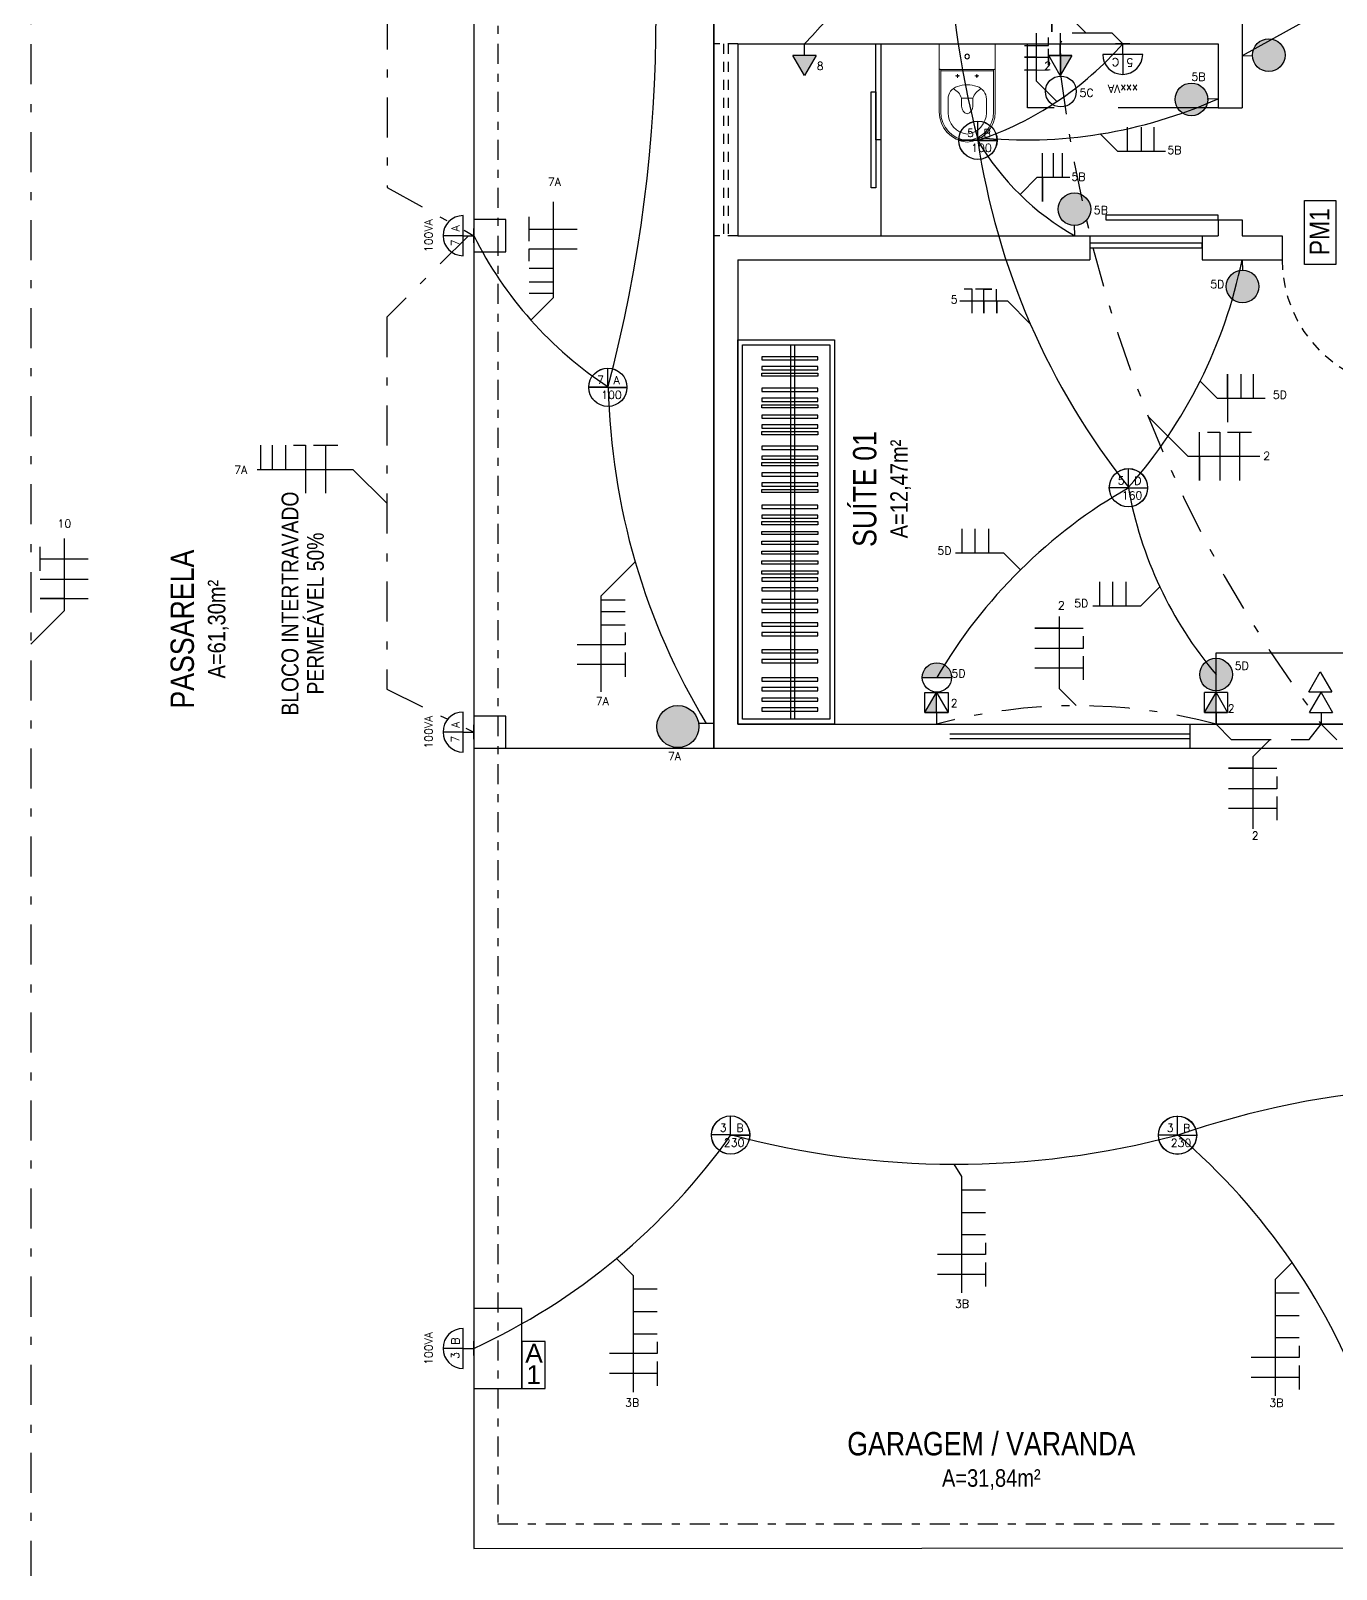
# Model space of a CAD drawing. Header units: millimetres. Extents: x 2718 to 3327, y 272 to 594.
# Drawn here: x 3141.13 to 3157.44, y 419.43 to 438.65 of the extents above; entities that cross this region are included whole.
import ezdxf
from ezdxf.enums import TextEntityAlignment as Align

# ---------------------------------------------------------------- set-up
doc = ezdxf.new("R2010")
doc.units = ezdxf.units.MM
doc.header["$MEASUREMENT"] = 0
for name, pattern in [('DASHDOT', [1, 0.5, -0.25, 0, -0.25]), ('DASHDOT2', [0.5, 0.25, -0.125, 0, -0.125]), ('DASHED', [0.75, 0.5, -0.25]), ('HIDDEN2', [0.1875, 0.125, -0.0625])]:
    doc.linetypes.add(name, pattern=pattern)
doc.layers.get('0').update_dxf_attribs({"linetype": 'CONTINUOUS'})
for name, color, linetype, lineweight in [('Circuito Chuveiros', 10, 'CONTINUOUS', 30), ('Circuito Iluminação 3', 90, 'CONTINUOUS', 30), ('Circuito Iluminação 5', 90, 'CONTINUOUS', 30), ('Circuito Iluminação 7', 90, 'CONTINUOUS', 30), ('Circuito Tomada 2', 10, 'CONTINUOUS', 30), ('E-Lay-9', 9, 'CONTINUOUS', 9), ('E-Txt-W', 7, 'CONTINUOUS', 20), ('Eletroduto Laje', 40, 'CONTINUOUS', 30), ('Eletroduto_Parede', 200, 'DASHED', 30), ('Eletroduto_Piso', 32, 'DASHDOT', 30), ('Motores', 10, 'CONTINUOUS', 30)]:
    doc.layers.add(name, color=color, linetype=linetype, lineweight=lineweight)
for name, color, linetype in [('E-txt-g', 3, 'CONTINUOUS'), ('HIDROSSANITÁRIO', 8, 'CONTINUOUS'), ('Iluminação_Arandela', 50, 'CONTINUOUS'), ('Iluminação_Teto', 50, 'CONTINUOUS'), ('PONTOS_ELETRICOS', 2, 'CONTINUOUS'), ('Segurança', 170, 'CONTINUOUS'), ('Tomadas_Interruptores', 50, 'CONTINUOUS'), ('TXT_0', 7, 'CONTINUOUS')]:
    doc.layers.add(name, color=color, linetype=linetype)
doc.styles.add('ARIAL', font='arial.ttf', dxfattribs={"height": 2})
doc.styles.add('F2', font='ARIALN.TTF')
doc.styles.add('PADRAO_TXT', font='romans.shx')
doc.styles.add('REG60', font='romans.shx', dxfattribs={"width": 0.8, "height": 0.15})
doc.styles.add('REG80', font='romans.shx', dxfattribs={"width": 0.8, "height": 0.2})
doc.styles.add('ROMANS', font='romans.shx', dxfattribs={"height": 0.1})

# ---------------------------------------------------------------- blocks, each defined once
blk = doc.blocks.new('vaso-s')
at = {"color": 8}
for start, end in [(0, 180), (180, 0)]:
    blk.add_arc((0.08, 0), 0.0143, start, end, dxfattribs=at)
at = {"layer": 'E-Lay-9', "color": 8}
for p, q in [((0, 0.17), (0, 0)), ((0.4256, 0.175), (0.005, 0.175)), ((0.16, 0.17), (0.16, 0.17)), ((0.16, 0.17), (0.16, 0)), ((0.4256, 0.165), (0.165, 0.165)), ((0.17, 0), (0.17, 0.16)), ((0.4306, 0.12), (0.3459, 0.12)), ((0.2134, 0.06), (0.1891, 0.06)), ((0.2013, 0.0479), (0.2013, 0.0722)), ((0.3406, 0.035), (0.3406, 0)), ((0.3906, 0.035), (0.3406, 0.035)), ((0, -0.17), (0, 0)), ((0.16, -0.17), (0.16, 0)), ((0.17, 0), (0.17, -0.1601)), ((0.2134, -0.06), (0.1891, -0.06)), ((0.2013, -0.0479), (0.2013, -0.0722)), ((0.3406, -0.035), (0.3406, 0)), ((0.3906, -0.035), (0.3406, -0.035)), ((0.4256, -0.175), (0.005, -0.175)), ((0.16, -0.17), (0.16, -0.17)), ((0.4256, -0.165), (0.165, -0.165)), ((0.4306, -0.12), (0.3459, -0.12))]:
    blk.add_line(p, q, dxfattribs=at)
for centre in [(0.2013, 0.06), (0.2013, -0.06)]:
    blk.add_circle(centre, 0.005, dxfattribs=at)
for centre, radius, start, end in [((0.005, 0.17), 0.005, 90, 180), ((0.155, 0.17), 0.005, 0, 90), ((0.165, 0.17), 0.00495, 180, 270), ((0.165, 0.16), 0.00495, 0, 90), ((0.3459, 0.0375), 0.0825, 90, 163.03545), ((0.4256, -0.015), 0.19, 4.52806, 90), ((0.4256, -0.015), 0.18, 4.78019, 90), ((0.4306, -0.015), 0.135, 6.37937, 90), ((0.518, -0.015), 0.2624, 163.03545, 176.7233), ((0.3754, 0.1358), 0.1066, 206.93947, 250.96472), ((0.3906, -0.015), 0.05, 17.4576, 90), ((0.518, 0.015), 0.2624, 183.2767, 196.96455), ((0.3459, -0.0375), 0.0825, 196.96455, 270), ((0.3754, -0.1358), 0.1066, 109.03528, 153.06053), ((0.3906, 0.015), 0.05, 270, 342.5424), ((0.4256, 0.015), 0.19, 270, 355.47194), ((0.4256, 0.015), 0.18, 270, 355.21981), ((0.4306, 0.015), 0.135, 270, 353.62063), ((0.005, -0.17), 0.005, 180, 270), ((0.155, -0.17), 0.005, 270, 0), ((0.165, -0.17), 0.00495, 90, 180), ((0.165, -0.1601), 0.00495, 270, 0)]:
    blk.add_arc(centre, radius, start, end, dxfattribs=at)
blk = doc.blocks.new('TXT-AMB75')
at = {"layer": 'E-txt-g', "style": 'REG80', "width": 0.8, "flags": 8}
blk.add_attdef('TXT', text='', height=0.2, dxfattribs=at).set_placement((0.005, 0.296), align=Align.CENTER)
at = {"layer": 'E-Txt-W', "style": 'REG60', "width": 0.8, "flags": 8}
blk.add_attdef('TXT', text='', height=0.15, dxfattribs=at).set_placement((0.005, 0.027), align=Align.CENTER)
blk = doc.blocks.new('luminaria3')
at = {"layer": 'PONTOS_ELETRICOS'}
for p, q in [((0, 0.133), (0, 0.383)), ((-0.09, 0), (0.09, 0)), ((0, 0.133), (0, 0))]:
    blk.add_line(p, q, dxfattribs=at)
blk.add_lwpolyline([(0.25, 0.133, 1), (-0.25, 0.133)], format="xyb", close=True, dxfattribs=at)
at = {"layer": 'TXT_0', "style": 'PADRAO_TXT', "flags": 8}
for tag, p in [('PO', (-0.001, 0.563)), ('CI', (-0.089, 0.232)), ('CO', (0.091, 0.229))]:
    blk.add_attdef(tag, text='', height=0.1, dxfattribs=at).set_placement(p, align=Align.MIDDLE)

msp = doc.modelspace()

# ---------------------------------------------------------------- hatches: boundary and pattern name
at = {"layer": 'Tomadas_Interruptores'}
h = msp.add_hatch(color=256, dxfattribs=at)
h.dxf.hatch_style = 1
h.paths.add_polyline_path([(3156.389, 438.343, 1), (3156.798, 438.343, 1)])
h = msp.add_hatch(color=256, dxfattribs=at)
h.dxf.hatch_style = 1
h.paths.add_polyline_path([(3150.649, 438.341), (3150.794, 438.09), (3150.939, 438.341)])
h = msp.add_hatch(color=256, dxfattribs=at)
h.dxf.hatch_style = 1
h.paths.add_polyline_path([(3154.134, 438.341), (3153.989, 438.341), (3153.989, 438.091), (3153.989, 438.091)])
h = msp.add_hatch(color=256, dxfattribs=at)
h.dxf.hatch_style = 1
h.paths.add_polyline_path([(3155.833, 437.791, 1), (3155.424, 437.791, 1)])
h = msp.add_hatch(color=256, dxfattribs=at)
h.dxf.hatch_style = 1
h.paths.add_polyline_path([(3153.961, 436.418, 1), (3154.37, 436.418, 1)])
h = msp.add_hatch(color=256, dxfattribs=at)
h.dxf.hatch_style = 1
h.paths.add_polyline_path([(3156.473, 435.453, 1), (3156.064, 435.453, 1)])
h = msp.add_hatch(color=256, dxfattribs=at)
h.dxf.hatch_style = 1
h.paths.add_polyline_path([(3156.14, 430.604, 1), (3155.731, 430.604, 1)])
h = msp.add_hatch(color=256, dxfattribs=at)
h.dxf.hatch_style = 1
h.paths.add_polyline_path([(3152.63, 430.569, 1), (3152.265, 430.569)])
h = msp.add_hatch(color=256, dxfattribs=at)
h.dxf.hatch_style = 1
h.paths.add_polyline_path([(3152.298, 430.13), (3152.442, 430.13), (3152.443, 430.38), (3152.442, 430.38)])
h = msp.add_hatch(color=256, dxfattribs=at)
h.dxf.hatch_style = 1
h.paths.add_polyline_path([(3155.791, 430.13), (3155.936, 430.13), (3155.936, 430.381)])
h = msp.add_hatch(color=256, dxfattribs=at)
h.dxf.hatch_style = 1
h.paths.add_polyline_path([(3149.476, 429.955, 1), (3148.949, 429.955, 1)])

# ---------------------------------------------------------------- linework, layer by layer
for p, q in [((3152.96, 437.279, 0.26), (3152.96, 437.518, 0.26)), ((3152.96, 437.279, 0.26), (3152.721, 437.279, 0.26)), ((3152.962, 437.283, 0.26), (3152.958, 437.279, 0.26)), ((3152.962, 437.284), (3152.959, 437.28)), ((3152.959, 437.279, 1.243), (3152.962, 437.283, 1.245)), ((3152.963, 437.283, -0.13), (3152.959, 437.28, -0.13)), ((3152.963, 437.282, 0.13), (3152.959, 437.279, 0.13)), ((3152.959, 437.28), (3152.961, 437.279)), ((3152.96, 437.285, 0.26), (3152.965, 437.279, 0.26)), ((3152.96, 437.28, 0.983), (3152.962, 437.284, 0.985)), ((3152.96, 437.283, 0.26), (3152.964, 437.279, 0.26)), ((3152.96, 437.281, 0.333), (3152.963, 437.279, 0.333)), ((3152.963, 437.281, 7.578), (3152.96, 437.279, 7.568)), ((3152.96, 437.281, -0.26), (3152.962, 437.28, -0.26)), ((3152.961, 437.286), (3152.966, 437.28)), ((3152.961, 437.284), (3152.964, 437.28)), ((3152.961, 437.282, 0.073), (3152.964, 437.28, 0.073)), ((3152.964, 437.282, 7.318), (3152.961, 437.28, 7.308))]:
    msp.add_line(p, q)
at = {"layer": 'Circuito Iluminação 3', "lineweight": 30}
for p, q in [((3152.661, 424.487, -0.26), (3152.756, 424.333, -0.02)), ((3152.756, 424.333, -0.02), (3152.756, 423.433, -0.02)), ((3152.756, 424.166, -0.02), (3153.056, 424.166, -0.02)), ((3152.756, 423.883, -0.02), (3153.056, 423.883, -0.02)), ((3152.756, 423.607, -0.02), (3153.056, 423.607, -0.02)), ((3153.056, 423.504, -0.02), (3153.056, 423.359, -0.02)), ((3148.443, 423.307), (3148.655, 423.095)), ((3153.056, 423.359, -0.02), (3152.456, 423.359, -0.02)), ((3152.756, 423.433, -0.02), (3152.756, 422.878, -0.02)), ((3148.655, 423.095), (3148.655, 422.195)), ((3153.056, 423.108, -0.02), (3152.456, 423.108, -0.02)), ((3153.056, 423.259, -0.02), (3153.056, 422.957, -0.02)), ((3156.887, 423.259), (3156.675, 423.047)), ((3148.655, 422.928), (3148.955, 422.928)), ((3156.675, 423.047), (3156.675, 422.147)), ((3156.675, 422.88), (3156.975, 422.88)), ((3148.655, 422.645), (3148.955, 422.645)), ((3156.675, 422.597), (3156.975, 422.597)), ((3148.655, 422.369), (3148.955, 422.369)), ((3156.675, 422.321), (3156.975, 422.321)), ((3148.955, 422.121), (3148.356, 422.121)), ((3148.655, 422.195), (3148.655, 421.64)), ((3148.955, 422.266), (3148.955, 422.121)), ((3156.675, 422.147), (3156.675, 421.592)), ((3156.975, 422.219), (3156.975, 422.073)), ((3148.955, 422.021), (3148.955, 421.719)), ((3156.975, 422.073), (3156.376, 422.073)), ((3156.975, 421.973), (3156.975, 421.671)), ((3148.955, 421.87), (3148.356, 421.87)), ((3156.975, 421.822), (3156.376, 421.822))]:
    msp.add_line(p, q, dxfattribs=at)
at = {"layer": 'Circuito Iluminação 5', "lineweight": 30}
for p, q in [((3153.886, 438.634), (3153.886, 439.232)), ((3153.886, 438.935), (3153.886, 438.634)), ((3154.314, 438.618), (3153.996, 438.935)), ((3153.542, 438.462), (3153.842, 438.462)), ((3153.692, 438.019), (3153.692, 438.619)), ((3153.842, 438.462), (3153.842, 438.564)), ((3153.692, 438.319), (3153.542, 438.319)), ((3153.542, 438.319), (3153.842, 438.319)), ((3153.842, 438.22), (3153.842, 438.422)), ((3153.842, 438.319), (3153.842, 438.22)), ((3153.542, 438.155), (3153.842, 438.16)), ((3153.692, 438.155), (3153.542, 438.155)), ((3153.947, 437.764), (3153.692, 438.019)), ((3154.493, 437.358), (3154.706, 437.145)), ((3154.829, 437.145), (3154.829, 437.445)), ((3155.006, 437.145), (3155.006, 437.445)), ((3155.161, 437.145), (3155.161, 437.444)), ((3153.769, 436.517, 0.26), (3153.769, 437.117, 0.26)), ((3153.906, 436.817, 0.26), (3153.906, 437.117, 0.26)), ((3154.017, 436.817, 0.26), (3154.017, 437.117, 0.26)), ((3154.706, 437.145), (3155.306, 437.145)), ((3153.487, 436.602, 0.26), (3153.702, 436.817, 0.26)), ((3153.702, 436.817, 0.26), (3154.109, 436.817, 0.26)), ((3153.769, 436.817, 0.26), (3153.769, 436.517, 0.26)), ((3152.89, 435.419, 0.26), (3152.789, 435.419, 0.26)), ((3152.89, 435.12, 0.26), (3152.89, 435.419, 0.26)), ((3153.133, 435.419, 0.26), (3152.931, 435.419, 0.26)), ((3153.033, 435.12, 0.26), (3153.033, 435.419, 0.26)), ((3153.033, 435.419, 0.26), (3153.133, 435.419, 0.26)), ((3153.197, 435.12, 0.26), (3153.193, 435.419, 0.26)), ((3153.333, 435.27, 0.26), (3152.733, 435.27, 0.26)), ((3153.033, 435.27, 0.26), (3153.033, 435.12, 0.26)), ((3153.197, 435.27, 0.26), (3153.197, 435.12, 0.26)), ((3153.615, 434.988, 0.26), (3153.333, 435.27, 0.26)), ((3155.738, 434.271), (3155.951, 434.059)), ((3156.078, 434.059), (3156.078, 434.359)), ((3156.078, 434.359), (3156.078, 433.759)), ((3156.251, 434.059), (3156.251, 434.359)), ((3156.405, 434.059), (3156.405, 434.359)), ((3155.951, 434.059), (3156.551, 434.059)), ((3152.764, 432.124, -0.26), (3152.764, 432.424, -0.26)), ((3152.927, 432.124, -0.26), (3152.927, 432.424, -0.26)), ((3153.097, 432.124, -0.26), (3153.097, 432.424, -0.26)), ((3152.679, 432.124, -0.26), (3153.279, 432.124, -0.26)), ((3153.491, 431.912, -0.26), (3153.279, 432.124, -0.26)), ((3154.482, 431.462), (3154.482, 431.762)), ((3154.645, 431.462), (3154.645, 431.762)), ((3154.815, 431.462), (3154.815, 431.762)), ((3155.234, 431.699), (3154.997, 431.462)), ((3154.397, 431.462), (3154.997, 431.462))]:
    msp.add_line(p, q, dxfattribs=at)
at = {"layer": 'Circuito Iluminação 7', "lineweight": 30}
for p, q in [((3147.659, 435.316), (3147.659, 436.512)), ((3147.355, 436.019), (3147.355, 436.323)), ((3147.355, 436.171), (3147.955, 436.171)), ((3147.355, 435.771), (3147.355, 435.922)), ((3147.355, 435.922), (3147.955, 435.922)), ((3147.659, 435.676), (3147.355, 435.676)), ((3147.659, 435.508), (3147.355, 435.508)), ((3147.659, 435.364), (3147.355, 435.364)), ((3147.375, 435.033), (3147.659, 435.316)), ((3144.003, 433.166), (3144.003, 433.469)), ((3144.148, 433.166), (3144.148, 433.469)), ((3144.315, 433.166), (3144.315, 433.469)), ((3144.411, 433.469), (3144.561, 433.469)), ((3144.561, 433.469), (3144.561, 432.869)), ((3144.659, 433.469), (3144.962, 433.469)), ((3144.811, 433.469), (3144.811, 432.869)), ((3143.955, 433.166), (3145.152, 433.166)), ((3145.574, 432.744), (3145.152, 433.166)), ((3148.678, 432.013, -0.26), (3148.249, 431.584, -0.26)), ((3148.249, 431.584, -0.26), (3148.249, 430.388, -0.26)), ((3148.249, 431.537, -0.26), (3148.552, 431.537, -0.26)), ((3148.249, 431.392, -0.26), (3148.552, 431.392, -0.26)), ((3148.249, 431.224, -0.26), (3148.552, 431.224, -0.26)), ((3148.552, 430.978, -0.26), (3147.952, 430.978, -0.26)), ((3148.552, 431.129, -0.26), (3148.552, 430.978, -0.26)), ((3148.552, 430.881, -0.26), (3148.552, 430.577, -0.26)), ((3148.552, 430.729, -0.26), (3147.952, 430.729, -0.26))]:
    msp.add_line(p, q, dxfattribs=at)
at = {"layer": 'Circuito Tomada 2', "lineweight": 30}
for p, q in [((3155.087, 433.829), (3155.583, 433.333)), ((3155.728, 433.03), (3155.729, 433.633)), ((3155.829, 433.633), (3155.983, 433.633)), ((3155.983, 433.633), (3155.983, 433.03)), ((3156.079, 433.633), (3156.378, 433.632)), ((3156.229, 433.632), (3156.228, 433.03)), ((3155.583, 433.333), (3156.484, 433.332)), ((3155.728, 433.333), (3155.728, 433.03)), ((3153.974, 431.186), (3153.672, 431.186)), ((3153.672, 431.186), (3154.274, 431.186)), ((3153.974, 431.332), (3153.974, 430.431)), ((3154.274, 431.086), (3154.274, 430.932)), ((3154.274, 430.932), (3153.672, 430.932)), ((3154.274, 430.835), (3154.274, 430.537)), ((3154.274, 430.686), (3153.672, 430.686)), ((3154.189, 430.216), (3153.974, 430.431)), ((3156.612, 429.795, 3.659), (3156.395, 429.578, 3.659)), ((3156.395, 429.433, 3.659), (3156.093, 429.433, 3.659)), ((3156.093, 429.433, 3.659), (3156.695, 429.433, 3.659)), ((3156.395, 429.578, 3.659), (3156.395, 428.677, 3.659)), ((3156.695, 429.332, 3.659), (3156.695, 429.178, 3.659)), ((3156.695, 429.178, 3.659), (3156.093, 429.178, 3.659)), ((3156.695, 429.082, 3.659), (3156.695, 428.784, 3.659)), ((3156.695, 428.933, 3.659), (3156.093, 428.933, 3.659))]:
    msp.add_line(p, q, dxfattribs=at)
at = {"layer": 'Eletroduto Laje'}
msp.add_line((3157.363, 438.944), (3156.261, 438.336), dxfattribs=at)
for centre, radius, start, end in [((3130.917, 438.812, 7.308), 18.022, 345.1482, 15.1482), ((3163.645, 426.695), 17.44, 107.4625, 137.4625), ((3163.307, 440.047, -0.26), 10.707, 164.9833, 194.9833), ((3151.618, 441.25), 4.193, 288.7457, 318.7457), ((3153.558, 443.154), 5.87, 264.1633, 294.1633), ((3155.792, 438.948, 0.26), 3.289, 210.5002, 240.5002), ((3161.988, 438.627, 0.26), 9.13, 188.4931, 218.4931), ((3151.027, 438.274), 4.882, 206.5924, 236.5924), ((3150.248, 437.014), 6.137, 318.4565, 348.4565), ((3156.792, 434.38, -0.26), 8.452, 181.261, 211.261), ((3158.07, 427.277, -0.26), 6.515, 119.6554, 149.6554), ((3159.743, 433.817), 4.981, 190.1588, 220.1588)]:
    msp.add_arc(centre, radius, start, end, dxfattribs=at)
at = {"layer": 'Eletroduto Laje', "lineweight": 30}
for centre, radius, start, end in [((3159.117, 414.196), 11.265, 78.9492, 108.9492), ((3143.293, 429.515), 8.066, 294.681, 324.681), ((3152.676, 435.27, -0.26), 10.783, 254.9217, 284.9217), ((3150.13, 418.63), 8.191, 19.4097, 49.4097)]:
    msp.add_arc(centre, radius, start, end, dxfattribs=at)
at = {"layer": 'Eletroduto_Parede', "lineweight": 30}
for p, q in [((3154.638, 438.618), (3153.989, 438.618)), ((3153.989, 438.618), (3153.997, 437.889)), ((3154.77, 438.486), (3154.638, 438.618)), ((3155.936, 429.986, 3.659), (3156.126, 429.795, 3.659)), ((3156.126, 429.795, 3.659), (3157.098, 429.795, 3.659)), ((3157.098, 429.795, 3.659), (3157.248, 429.986)), ((3157.248, 429.986), (3157.444, 429.79))]:
    msp.add_line(p, q, dxfattribs=at)
at = {"layer": 'Eletroduto_Piso', "lineweight": 30}
msp.add_line((3141.127, 442.882), (3141.127, 419.085), dxfattribs=at)
at = {"layer": 'Eletroduto_Piso'}
for p, q in [((3145.581, 441.114, -0.493), (3145.581, 436.691, -0.493)), ((3145.581, 436.691, -0.493), (3146.661, 436.088)), ((3146.595, 436.088), (3145.574, 435.068)), ((3145.574, 435.068), (3145.574, 430.42)), ((3145.574, 430.42), (3146.661, 429.886))]:
    msp.add_line(p, q, dxfattribs=at)
at = {"layer": 'Eletroduto_Piso', "lineweight": 30}
for centre, radius, start, end in [((3165.242, 432.657), 12.673, 122.6179, 152.6179), ((3170.763, 440.114), 16.889, 186.8498, 216.8498), ((3154.189, 423.467), 6.748, 75, 105)]:
    msp.add_arc(centre, radius, start, end, dxfattribs=at)
at = {"layer": 'HIDROSSANITÁRIO', "color": 8, "linetype": 'Continuous'}
for p, q in [((3146.661, 448.086), (3146.661, 419.685)), ((3149.661, 441.628), (3149.661, 429.686)), ((3156.261, 438.986), (3156.261, 437.686)), ((3149.961, 438.486), (3149.961, 436.086)), ((3149.961, 438.486), (3154.19, 438.486)), ((3149.961, 438.486), (3155.961, 438.486)), ((3151.746, 438.486), (3151.746, 436.086)), ((3155.961, 438.486), (3155.961, 437.686)), ((3155.961, 437.686), (3156.261, 437.686)), ((3155.961, 436.286), (3155.961, 436.086)), ((3155.961, 436.286), (3156.261, 436.286)), ((3156.261, 436.286), (3156.261, 436.086)), ((3149.961, 436.086), (3154.361, 436.086)), ((3154.361, 436.086), (3154.361, 435.786)), ((3154.361, 436.086), (3155.761, 436.086)), ((3155.761, 436.086), (3155.961, 436.086)), ((3155.761, 436.086), (3155.761, 435.786)), ((3156.261, 436.086), (3156.761, 436.086)), ((3156.761, 436.086), (3156.761, 435.786)), ((3149.961, 435.786), (3149.961, 429.986)), ((3149.961, 435.786), (3154.361, 435.786)), ((3155.761, 435.786), (3156.761, 435.786)), ((3149.961, 429.986), (3152.611, 429.986)), ((3152.611, 429.986), (3155.611, 429.986)), ((3152.611, 429.866), (3155.611, 429.866)), ((3152.611, 429.806), (3155.611, 429.806)), ((3155.611, 429.986), (3158.561, 429.986)), ((3155.611, 429.686), (3155.611, 429.986)), ((3149.661, 429.686), (3152.611, 429.686)), ((3152.611, 429.686), (3155.611, 429.686)), ((3155.611, 429.686), (3158.561, 429.686)), ((3146.661, 419.686), (3158.161, 419.694, 3.659)), ((3146.961, 419.686), (3146.961, 419.685))]:
    msp.add_line(p, q, dxfattribs=at)
at = {"layer": 'HIDROSSANITÁRIO', "color": 8, "linetype": 'DASHDOT2'}
for p, q in [((3146.961, 448.086), (3146.961, 419.994)), ((3146.961, 419.994, 3.659), (3162.468, 419.994, 3.659))]:
    msp.add_line(p, q, dxfattribs=at)
at = {"layer": 'HIDROSSANITÁRIO', "color": 8, "linetype": 'HIDDEN2'}
for p, q in [((3149.961, 438.486), (3149.661, 438.486)), ((3149.781, 438.486), (3149.781, 436.086)), ((3149.841, 438.486), (3149.841, 436.086)), ((3149.961, 436.086), (3149.661, 436.086))]:
    msp.add_line(p, q, dxfattribs=at)
at = {"layer": 'HIDROSSANITÁRIO', "color": 8, "ltscale": 0.5}
for p, q in [((3150.624, 430.046), (3150.624, 434.726)), ((3150.674, 430.046), (3150.674, 434.726))]:
    msp.add_line(p, q, dxfattribs=at)
at = {"layer": 'HIDROSSANITÁRIO', "color": 8}
msp.add_line((3152.77, 429.986), (3155.936, 429.986), dxfattribs=at)
for points in [[(3149.661, 429.686), (3149.661, 448.086), (3146.661, 448.086), (3146.661, 429.686)], [(3151.746, 438.486), (3151.746, 437.286), (3151.686, 437.286), (3151.686, 438.486)], [(3151.686, 437.886), (3151.686, 436.686), (3151.626, 436.686), (3151.626, 437.886)], [(3149.961, 429.986), (3149.961, 434.786), (3151.169, 434.786), (3151.169, 429.986)], [(3150.021, 430.046), (3150.021, 434.726), (3151.109, 434.726), (3151.109, 430.046)]]:
    msp.add_lwpolyline(points, close=True, dxfattribs=at)
msp.add_lwpolyline([(3153.915, 437.686), (3153.579, 437.686), (3153.579, 438.486), (3155.961, 438.486), (3155.961, 437.686), (3154.715, 437.686)], dxfattribs=at)
for points, elevation in [([(3157.042, 435.729), (3157.042, 436.529), (3157.432, 436.529), (3157.432, 435.729)], 7.318), ([(3158.561, 430.875), (3158.561, 429.986), (3155.936, 429.986), (3155.936, 430.875)], 3.659)]:
    msp.add_lwpolyline(points, close=True, dxfattribs=dict(at, elevation=elevation))
at = {"layer": 'HIDROSSANITÁRIO', "color": 8, "linetype": 'Continuous'}
for points in [[(3155.961, 436.286), (3155.961, 436.346), (3154.561, 436.346), (3154.561, 436.286)], [(3147.061, 435.888), (3147.061, 436.288), (3146.661, 436.288), (3146.661, 435.888)], [(3155.761, 435.936), (3155.761, 435.996), (3154.361, 435.996), (3154.361, 435.936)], [(3147.061, 429.686), (3147.061, 430.086), (3146.661, 430.086), (3146.661, 429.686)], [(3147.261, 421.685), (3147.261, 422.685), (3146.661, 422.685), (3146.661, 421.685)]]:
    msp.add_lwpolyline(points, close=True, dxfattribs=at)
at = {"layer": 'HIDROSSANITÁRIO', "color": 8, "ltscale": 0.5}
for points in [[(3150.26, 434.576), (3150.26, 434.536), (3150.96, 434.536), (3150.96, 434.576)], [(3150.26, 434.453), (3150.26, 434.413), (3150.96, 434.413), (3150.96, 434.453)], [(3150.26, 434.331), (3150.26, 434.371), (3150.96, 434.371), (3150.96, 434.331)], [(3150.26, 434.181), (3150.26, 434.141), (3150.96, 434.141), (3150.96, 434.181)], [(3150.26, 434.058), (3150.26, 434.018), (3150.96, 434.018), (3150.96, 434.058)], [(3150.26, 433.936), (3150.26, 433.976), (3150.96, 433.976), (3150.96, 433.936)], [(3150.26, 433.846), (3150.26, 433.806), (3150.96, 433.806), (3150.96, 433.846)], [(3150.26, 433.723), (3150.26, 433.683), (3150.96, 433.683), (3150.96, 433.723)], [(3150.26, 433.601), (3150.26, 433.641), (3150.96, 433.641), (3150.96, 433.601)], [(3150.26, 433.458), (3150.26, 433.418), (3150.96, 433.418), (3150.96, 433.458)], [(3150.26, 433.335), (3150.26, 433.295), (3150.96, 433.295), (3150.96, 433.335)], [(3150.26, 433.213), (3150.26, 433.253), (3150.96, 433.253), (3150.96, 433.213)], [(3150.26, 433.123), (3150.26, 433.083), (3150.96, 433.083), (3150.96, 433.123)], [(3150.26, 433), (3150.26, 432.96), (3150.96, 432.96), (3150.96, 433)], [(3150.26, 432.878), (3150.26, 432.918), (3150.96, 432.918), (3150.96, 432.878)], [(3150.26, 432.721), (3150.26, 432.681), (3150.96, 432.681), (3150.96, 432.721)], [(3150.26, 432.598), (3150.26, 432.558), (3150.96, 432.558), (3150.96, 432.598)], [(3150.26, 432.476), (3150.26, 432.516), (3150.96, 432.516), (3150.96, 432.476)], [(3150.26, 432.353), (3150.26, 432.393), (3150.96, 432.393), (3150.96, 432.353)], [(3150.26, 432.23), (3150.26, 432.27), (3150.96, 432.27), (3150.96, 432.23)], [(3150.26, 432.107), (3150.26, 432.147), (3150.96, 432.147), (3150.96, 432.107)], [(3150.26, 431.984), (3150.26, 432.024), (3150.96, 432.024), (3150.96, 431.984)], [(3150.26, 431.86), (3150.26, 431.9), (3150.96, 431.9), (3150.96, 431.86)], [(3150.26, 431.812), (3150.26, 431.772), (3150.96, 431.772), (3150.96, 431.812)], [(3150.26, 431.689), (3150.26, 431.649), (3150.96, 431.649), (3150.96, 431.689)], [(3150.26, 431.542), (3150.26, 431.502), (3150.96, 431.502), (3150.96, 431.542)], [(3150.26, 431.419), (3150.26, 431.379), (3150.96, 431.379), (3150.96, 431.419)], [(3150.26, 431.251), (3150.26, 431.211), (3150.96, 431.211), (3150.96, 431.251)], [(3150.26, 431.128), (3150.26, 431.088), (3150.96, 431.088), (3150.96, 431.128)], [(3150.26, 430.915), (3150.26, 430.875), (3150.96, 430.875), (3150.96, 430.915)], [(3150.26, 430.792), (3150.26, 430.752), (3150.96, 430.752), (3150.96, 430.792)], [(3150.26, 430.564), (3150.26, 430.524), (3150.96, 430.524), (3150.96, 430.564)], [(3150.26, 430.441), (3150.26, 430.401), (3150.96, 430.401), (3150.96, 430.441)], [(3150.26, 430.311), (3150.26, 430.271), (3150.96, 430.271), (3150.96, 430.311)], [(3150.26, 430.188), (3150.26, 430.148), (3150.96, 430.148), (3150.96, 430.188)]]:
    msp.add_lwpolyline(points, close=True, dxfattribs=at)
at = {"layer": 'HIDROSSANITÁRIO', "color": 8, "linetype": 'HIDDEN2'}
msp.add_arc((3158.361, 435.786, -1.785), 1.6, 180, 270, dxfattribs=at)
at = {"layer": 'Iluminação_Teto'}
for p, q in [((3152.961, 437.28), (3152.961, 437.519)), ((3152.961, 437.28), (3152.722, 437.28)), ((3152.96, 437.279, 0.26), (3153.199, 437.279, 0.26)), ((3152.961, 437.28), (3153.2, 437.28)), ((3148.337, 434.194, -0.26), (3148.337, 434.433, -0.26)), ((3148.337, 434.193), (3148.337, 434.432)), ((3148.337, 434.193), (3148.097, 434.193)), ((3148.337, 434.194, -0.26), (3148.098, 434.194, -0.26)), ((3148.339, 434.198, -0.26), (3148.335, 434.194, -0.26)), ((3148.338, 434.197), (3148.335, 434.193)), ((3148.335, 434.193, 0.983), (3148.338, 434.197, 0.985)), ((3148.339, 434.196, -0.13), (3148.335, 434.193, -0.13)), ((3148.335, 434.194, -0.26), (3148.337, 434.193, -0.26)), ((3148.336, 434.194, 0.724), (3148.339, 434.198, 0.726)), ((3148.34, 434.197, -0.39), (3148.336, 434.194, -0.39)), ((3148.339, 434.195, 7.318), (3148.336, 434.193, 7.308)), ((3148.336, 434.195, -0.52), (3148.338, 434.194, -0.52)), ((3148.337, 434.2, -0.26), (3148.342, 434.194, -0.26)), ((3148.337, 434.199), (3148.341, 434.193)), ((3148.337, 434.198, -0.26), (3148.341, 434.194, -0.26)), ((3148.337, 434.197), (3148.34, 434.193)), ((3148.34, 434.197, 7.058), (3148.337, 434.194, 7.049)), ((3148.337, 434.196, -0.187), (3148.34, 434.194, -0.187)), ((3148.337, 434.195, 0.073), (3148.339, 434.193, 0.073)), ((3148.337, 434.194, -0.26), (3148.577, 434.194, -0.26)), ((3148.337, 434.193), (3148.576, 434.193)), ((3154.841, 432.938), (3154.841, 433.177)), ((3154.842, 432.939, -0.26), (3154.842, 433.178, -0.26)), ((3154.841, 432.938), (3154.602, 432.938)), ((3154.842, 432.939, -0.26), (3154.603, 432.939, -0.26)), ((3154.844, 432.943, -0.26), (3154.84, 432.939, -0.26)), ((3154.843, 432.942), (3154.84, 432.938)), ((3154.84, 432.938, 0.983), (3154.843, 432.942, 0.985)), ((3154.844, 432.941, -0.13), (3154.84, 432.938, -0.13)), ((3154.84, 432.939, -0.26), (3154.842, 432.938, -0.26)), ((3154.841, 432.944), (3154.846, 432.938)), ((3154.841, 432.939, 0.724), (3154.844, 432.943, 0.726)), ((3154.841, 432.942), (3154.845, 432.938)), ((3154.845, 432.942, -0.39), (3154.841, 432.939, -0.39)), ((3154.841, 432.94, 0.073), (3154.844, 432.938, 0.073)), ((3154.844, 432.94, 7.318), (3154.841, 432.938, 7.308)), ((3154.841, 432.94, -0.52), (3154.843, 432.939, -0.52)), ((3154.841, 432.938), (3155.081, 432.938)), ((3154.842, 432.945, -0.26), (3154.847, 432.939, -0.26)), ((3154.842, 432.943, -0.26), (3154.846, 432.939, -0.26)), ((3154.842, 432.941, -0.187), (3154.845, 432.939, -0.187)), ((3154.845, 432.941, 7.058), (3154.842, 432.939, 7.049)), ((3154.842, 432.939, -0.26), (3155.082, 432.939, -0.26)), ((3149.871, 424.852, -0.26), (3149.871, 425.092, -0.26)), ((3155.455, 424.85, -7.308), (3155.455, 425.09, -7.308)), ((3149.871, 424.852, -0.26), (3149.632, 424.852, -0.26)), ((3149.871, 424.855), (3149.868, 424.851)), ((3149.872, 424.854, -0.13), (3149.868, 424.851, -0.13)), ((3149.872, 424.856, -0.26), (3149.869, 424.852, -0.26)), ((3149.869, 424.852, 0.724), (3149.872, 424.856, 0.726)), ((3149.869, 424.851, 0.983), (3149.871, 424.855, 0.985)), ((3149.873, 424.855, -0.39), (3149.869, 424.852, -0.39)), ((3149.873, 424.854, 7.318), (3149.869, 424.851, 7.308)), ((3149.869, 424.852, -0.26), (3149.87, 424.851, -0.26)), ((3149.87, 424.857), (3149.874, 424.851)), ((3149.87, 424.855), (3149.873, 424.851)), ((3149.873, 424.855, 7.058), (3149.87, 424.852, 7.049)), ((3149.87, 424.853, 0.073), (3149.873, 424.851, 0.073)), ((3149.87, 424.853, -0.52), (3149.871, 424.852, -0.52)), ((3149.87, 424.851), (3150.109, 424.851)), ((3149.871, 424.858, -0.26), (3149.875, 424.852, -0.26)), ((3149.871, 424.856, -0.26), (3149.874, 424.852, -0.26)), ((3149.871, 424.854, -0.187), (3149.873, 424.852, -0.187)), ((3149.871, 424.852, -0.26), (3150.11, 424.852, -0.26)), ((3155.455, 424.85, -7.308), (3155.215, 424.85, -7.308)), ((3155.456, 424.854, -7.308), (3155.453, 424.85, -7.308)), ((3155.453, 424.85, -6.325), (3155.456, 424.854, -6.323)), ((3155.457, 424.853, -7.438), (3155.453, 424.85, -7.438)), ((3155.453, 424.851, -7.568), (3155.455, 424.85, -7.568)), ((3155.457, 424.853, 0.01), (3155.454, 424.85)), ((3155.454, 424.852, -7.235), (3155.457, 424.85, -7.235)), ((3155.455, 424.856, -7.308), (3155.459, 424.85, -7.308)), ((3155.455, 424.854, -7.308), (3155.458, 424.85, -7.308)), ((3155.455, 424.85, -7.308), (3155.694, 424.85, -7.308))]:
    msp.add_line(p, q, dxfattribs=at)
for centre in [(3152.96, 437.279, 0.26), (3152.961, 437.28), (3148.337, 434.193), (3148.337, 434.194, -0.26), (3154.841, 432.938), (3154.842, 432.939, -0.26), (3149.87, 424.851), (3149.871, 424.852, -0.26), (3155.455, 424.85, -7.308), (3155.454, 424.849, -7.049)]:
    msp.add_circle(centre, 0.239, dxfattribs=at)
at = {"layer": 'Motores', "lineweight": 30}
for p, q in [((3141.548, 431.405), (3141.548, 432.306)), ((3141.245, 431.9), (3141.245, 432.2)), ((3141.245, 432.05), (3141.845, 432.05)), ((3141.245, 431.798), (3141.845, 431.798)), ((3141.548, 431.553), (3141.245, 431.553)), ((3141.245, 431.553), (3141.845, 431.553)), ((3141.127, 430.984), (3141.548, 431.405))]:
    msp.add_line(p, q, dxfattribs=at)
at = {"layer": 'Segurança'}
msp.add_lwpolyline([(3147.261, 421.685), (3147.555, 421.685), (3147.555, 422.272), (3147.261, 422.272)], close=True, dxfattribs=at)
at = {"layer": 'Tomadas_Interruptores'}
for p, q in [((3150.794, 438.341), (3150.794, 438.486)), ((3153.989, 438.341), (3153.989, 438.486)), ((3150.939, 438.341), (3150.649, 438.341)), ((3150.794, 438.09), (3150.649, 438.341)), ((3150.939, 438.341), (3150.794, 438.09)), ((3153.844, 438.341), (3154.134, 438.341)), ((3154.134, 438.341), (3153.845, 438.341)), ((3153.989, 438.09), (3153.845, 438.341)), ((3154.134, 438.341), (3153.989, 438.09)), ((3153.989, 438.341), (3153.989, 438.09)), ((3156.261, 438.336), (3156.397, 438.34)), ((3155.961, 437.798), (3155.825, 437.794)), ((3154.173, 436.086), (3154.169, 436.222)), ((3156.261, 435.786), (3156.265, 435.649)), ((3152.265, 430.569), (3152.63, 430.569)), ((3157.094, 430.389, 3.659), (3157.238, 430.64, 3.659)), ((3157.238, 430.64, 3.659), (3157.383, 430.389, 3.659)), ((3152.298, 430.13), (3152.443, 430.381)), ((3152.298, 430.13), (3152.298, 430.38)), ((3152.298, 430.38), (3152.588, 430.38)), ((3152.442, 430.13), (3152.443, 430.381)), ((3152.443, 430.381), (3152.587, 430.13)), ((3152.588, 430.38), (3152.588, 430.13)), ((3155.791, 430.13), (3155.936, 430.381)), ((3155.791, 430.13), (3155.791, 430.38)), ((3156.081, 430.38), (3155.791, 430.38)), ((3155.936, 430.381), (3156.08, 430.13)), ((3155.936, 430.13), (3155.936, 430.381)), ((3156.081, 430.38), (3156.081, 430.13)), ((3157.094, 430.389, 3.659), (3157.383, 430.389, 3.659)), ((3157.104, 430.13, 3.659), (3157.248, 430.381, 3.659)), ((3157.248, 430.381, 3.659), (3157.393, 430.13, 3.659)), ((3149.661, 429.994), (3149.473, 429.994)), ((3152.298, 430.13), (3152.587, 430.13)), ((3152.588, 430.13), (3152.298, 430.13)), ((3152.443, 430.13), (3152.443, 429.986)), ((3155.791, 430.13), (3156.08, 430.13)), ((3156.081, 430.13), (3155.791, 430.13)), ((3155.936, 430.13), (3155.936, 429.986)), ((3157.104, 430.13, 3.659), (3157.393, 430.13, 3.659)), ((3157.248, 430.13, 3.659), (3157.248, 429.986, 3.659))]:
    msp.add_line(p, q, dxfattribs=at)
for centre, radius in [((3156.594, 438.343), 0.204), ((3153.997, 437.889), 0.193), ((3155.628, 437.791), 0.204), ((3154.166, 436.418), 0.204), ((3156.268, 435.453), 0.204), ((3155.936, 430.604, 3.659), 0.204), ((3152.448, 430.569), 0.183), ((3149.212, 429.955), 0.263)]:
    msp.add_circle(centre, radius, dxfattribs=at)

# ---------------------------------------------------------------- block references
ref = msp.add_blockref('TXT-AMB75', (3152.124, 432.915, 3.659), dxfattribs=dict(xscale=1.458, yscale=1.458, zscale=1.458, rotation=90))
ref.add_attrib('TXT', 'SUÍTE 01', dxfattribs={"layer": 'E-txt-g', "color": 2, "height": 0.2916, "rotation": 90, "style": 'F2'}).set_placement((3151.692, 432.923, 3.659), align=Align.CENTER)
ref.add_attrib('TXT', 'A=12,47m²', dxfattribs={"layer": 'E-Txt-W', "height": 0.2187, "rotation": 90, "style": 'F2'}).set_placement((3152.085, 432.923, 3.659), align=Align.CENTER)
ref = msp.add_blockref('TXT-AMB75', (3143.597, 431.164, 3.659), dxfattribs=dict(xscale=1.458, yscale=1.458, zscale=1.458, rotation=90))
ref.add_attrib('TXT', 'PASSARELA', dxfattribs={"layer": 'E-txt-g', "color": 2, "height": 0.2916, "rotation": 90, "style": 'F2'}).set_placement((3143.165, 431.172, 3.659), align=Align.CENTER)
ref.add_attrib('TXT', 'A=61,30m²', dxfattribs={"layer": 'E-Txt-W', "height": 0.2187, "rotation": 90, "style": 'F2'}).set_placement((3143.558, 431.172, 3.659), align=Align.CENTER)
ref = msp.add_blockref('TXT-AMB75', (3153.12, 420.417, 3.659), dxfattribs=dict(xscale=1.458, yscale=1.458, zscale=1.458))
ref.add_attrib('TXT', 'GARAGEM / VARANDA', dxfattribs={"layer": 'E-txt-g', "color": 2, "height": 0.2916, "style": 'F2'}).set_placement((3153.128, 420.849, 3.659), align=Align.CENTER)
ref.add_attrib('TXT', 'A=31,84m²', dxfattribs={"layer": 'E-Txt-W', "height": 0.2187, "style": 'F2'}).set_placement((3153.128, 420.457, 3.659), align=Align.CENTER)
at = {"layer": 'HIDROSSANITÁRIO', "color": 8, "xscale": 2, "yscale": 2, "zscale": 2, "rotation": 270}
msp.add_blockref('vaso-s', (3152.827, 438.486), dxfattribs=at)
at = {"layer": 'Iluminação_Arandela'}
ref = msp.add_blockref('luminaria3', (3154.77, 438.486), dxfattribs=dict(at, rotation=180))
ref.add_attrib('CI', '5', dxfattribs={"layer": 'TXT_0', "height": 0.1, "rotation": 180, "style": 'PADRAO_TXT'}).set_placement((3154.859, 438.253), align=Align.MIDDLE)
ref.add_attrib('CO', 'C', dxfattribs={"layer": 'TXT_0', "height": 0.1, "rotation": 180, "style": 'PADRAO_TXT'}).set_placement((3154.679, 438.257), align=Align.MIDDLE)
ref.add_attrib('PO', 'xxxVA', dxfattribs={"layer": 'TXT_0', "height": 0.1, "rotation": 180, "style": 'PADRAO_TXT'}).set_placement((3154.772, 437.923), align=Align.MIDDLE)
ref = msp.add_blockref('luminaria3', (3146.661, 436.088), dxfattribs=dict(at, rotation=89.99999999999999))
ref.add_attrib('CI', '7', dxfattribs={"layer": 'TXT_0', "height": 0.1, "rotation": 90, "style": 'PADRAO_TXT'}).set_placement((3146.429, 435.999), align=Align.MIDDLE)
ref.add_attrib('CO', 'A', dxfattribs={"layer": 'TXT_0', "height": 0.1, "rotation": 90, "style": 'PADRAO_TXT'}).set_placement((3146.432, 436.179), align=Align.MIDDLE)
ref.add_attrib('PO', '100VA', dxfattribs={"layer": 'TXT_0', "height": 0.1, "rotation": 90, "style": 'PADRAO_TXT'}).set_placement((3146.098, 436.087), align=Align.MIDDLE)
ref = msp.add_blockref('luminaria3', (3146.661, 429.886), dxfattribs=dict(at, rotation=89.99999999999999))
ref.add_attrib('CI', '7', dxfattribs={"layer": 'TXT_0', "height": 0.1, "rotation": 90, "style": 'PADRAO_TXT'}).set_placement((3146.429, 429.797), align=Align.MIDDLE)
ref.add_attrib('CO', 'A', dxfattribs={"layer": 'TXT_0', "height": 0.1, "rotation": 90, "style": 'PADRAO_TXT'}).set_placement((3146.432, 429.976), align=Align.MIDDLE)
ref.add_attrib('PO', '100VA', dxfattribs={"layer": 'TXT_0', "height": 0.1, "rotation": 90, "style": 'PADRAO_TXT'}).set_placement((3146.098, 429.884), align=Align.MIDDLE)
ref = msp.add_blockref('luminaria3', (3146.661, 422.185), dxfattribs=dict(at, rotation=89.99999999999999))
ref.add_attrib('CI', '3', dxfattribs={"layer": 'TXT_0', "height": 0.1, "rotation": 90, "style": 'PADRAO_TXT'}).set_placement((3146.429, 422.096), align=Align.MIDDLE)
ref.add_attrib('CO', 'B', dxfattribs={"layer": 'TXT_0', "height": 0.1, "rotation": 90, "style": 'PADRAO_TXT'}).set_placement((3146.432, 422.276), align=Align.MIDDLE)
ref.add_attrib('PO', '100VA', dxfattribs={"layer": 'TXT_0', "height": 0.1, "rotation": 90, "style": 'PADRAO_TXT'}).set_placement((3146.098, 422.184), align=Align.MIDDLE)

# ---------------------------------------------------------------- texts
at = {"layer": 'Circuito Chuveiros', "lineweight": 30, "insert": (3150.947, 438.258), "char_height": 0.1, "attachment_point": 1, "style": 'ROMANS'}
msp.add_mtext_dynamic_manual_height_columns('8', width=0.18545, gutter_width=0.5, heights=[0], dxfattribs=at)
at = {"layer": 'Circuito Iluminação 3', "lineweight": 30, "char_height": 0.1, "attachment_point": 1, "style": 'ROMANS'}
for insert in [(3152.674, 422.793), (3148.553, 421.558), (3156.602, 421.556)]:
    msp.add_mtext_dynamic_manual_height_columns('3B', width=0.18816, gutter_width=0.5, heights=[0], dxfattribs=dict(at, insert=insert))
at = {"layer": 'Circuito Iluminação 5', "lineweight": 30, "char_height": 0.1, "attachment_point": 1, "style": 'ROMANS'}
for s, width, insert in [('5B', 0.19221, (3155.628, 438.123)), ('5C', 0.12215, (3154.231, 437.923)), ('5B', 0.14909, (3155.328, 437.208)), ('5B', 0.19221, (3154.129, 436.875)), ('5B', 0.19221, (3154.409, 436.457)), ('5D', 0.19713, (3155.864, 435.532)), ('5', 0.1093, (3152.62, 435.341)), ('5D', 0.19713, (3156.646, 434.151)), ('5D', 0.19713, (3152.455, 432.203)), ('5D', 0.19713, (3154.164, 431.545)), ('5D', 0.19713, (3156.169, 430.764, 3.659)), ('5D', 0.19713, (3152.63, 430.669))]:
    msp.add_mtext_dynamic_manual_height_columns(s, width=width, gutter_width=0.5, heights=[0], dxfattribs=dict(at, insert=insert))
at = {"layer": 'Circuito Iluminação 7', "lineweight": 30, "char_height": 0.1, "attachment_point": 1, "style": 'ROMANS'}
for insert in [(3147.588, 436.812), (3143.668, 433.213), (3148.186, 430.321), (3149.088, 429.636)]:
    msp.add_mtext_dynamic_manual_height_columns('7A', width=0.19515, gutter_width=0.5, heights=[0], dxfattribs=dict(at, insert=insert))
at = {"layer": 'Circuito Tomada 2', "lineweight": 30, "char_height": 0.1, "attachment_point": 1, "style": 'ROMANS'}
for insert in [(3153.79, 438.261), (3156.526, 433.386), (3153.96, 431.519), (3152.621, 430.297), (3156.081, 430.23), (3156.382, 428.642)]:
    msp.add_mtext_dynamic_manual_height_columns('2', width=0.18449, gutter_width=0.5, heights=[0], dxfattribs=dict(at, insert=insert))
at = {"layer": 'HIDROSSANITÁRIO', "color": 8, "linetype": 'Continuous', "style": 'F2'}
msp.add_text('PM1', height=0.2492, rotation=90, dxfattribs=at).set_placement((3157.104, 435.844, 7.318), align=Align.TOP_LEFT)
at = {"layer": 'HIDROSSANITÁRIO', "color": 8, "style": 'F2'}
for s, p in [('BLOCO INTERTRAVADO', (3144.471, 430.093)), ('PERMEÁVEL 50%%%', (3144.788, 430.356))]:
    msp.add_text(s, height=0.21032, rotation=90, dxfattribs=at).set_placement(p)
at = {"layer": 'Iluminação_Teto', "char_height": 0.1, "attachment_point": 1, "style": 'ROMANS'}
for s, width, insert in [('5', 0.17209, (3152.826, 437.421)), ('B', 0.17209, (3153.032, 437.417)), ('100', 0.13804, (3152.877, 437.234)), ('7', 0.17209, (3148.202, 434.335, -0.26)), ('A', 0.17209, (3148.408, 434.331, -0.26)), ('100', 0.13804, (3148.253, 434.148, -0.26)), ('5', 0.17209, (3154.707, 433.08, -0.26)), ('D', 0.17209, (3154.913, 433.076, -0.26)), ('160', 0.13804, (3154.758, 432.893, -0.26)), ('3', 0.17209, (3149.736, 424.993, -0.26)), ('B', 0.17209, (3149.942, 424.99, -0.26)), ('3', 0.17209, (3155.319, 424.991, -7.308)), ('230', 0.13804, (3149.786, 424.806, -0.26)), ('230', 0.13804, (3155.37, 424.804, -7.308)), ('B', 0.17209, (3155.525, 424.988, -7.308))]:
    msp.add_mtext_dynamic_manual_height_columns(s, width=width, gutter_width=0.5, heights=[0], dxfattribs=dict(at, insert=insert))
at = {"layer": 'Motores', "lineweight": 30, "insert": (3141.46, 432.541), "char_height": 0.1, "attachment_point": 1, "style": 'ROMANS'}
msp.add_mtext_dynamic_manual_height_columns('10', width=0.21004, gutter_width=0.5, heights=[0], dxfattribs=at)
at = {"layer": 'Segurança', "style": 'ARIAL'}
for s, p in [('A', (3147.305, 422.008)), ('1', (3147.319, 421.741))]:
    msp.add_text(s, height=0.235, dxfattribs=at).set_placement(p)

doc.saveas('drawing.dxf')
